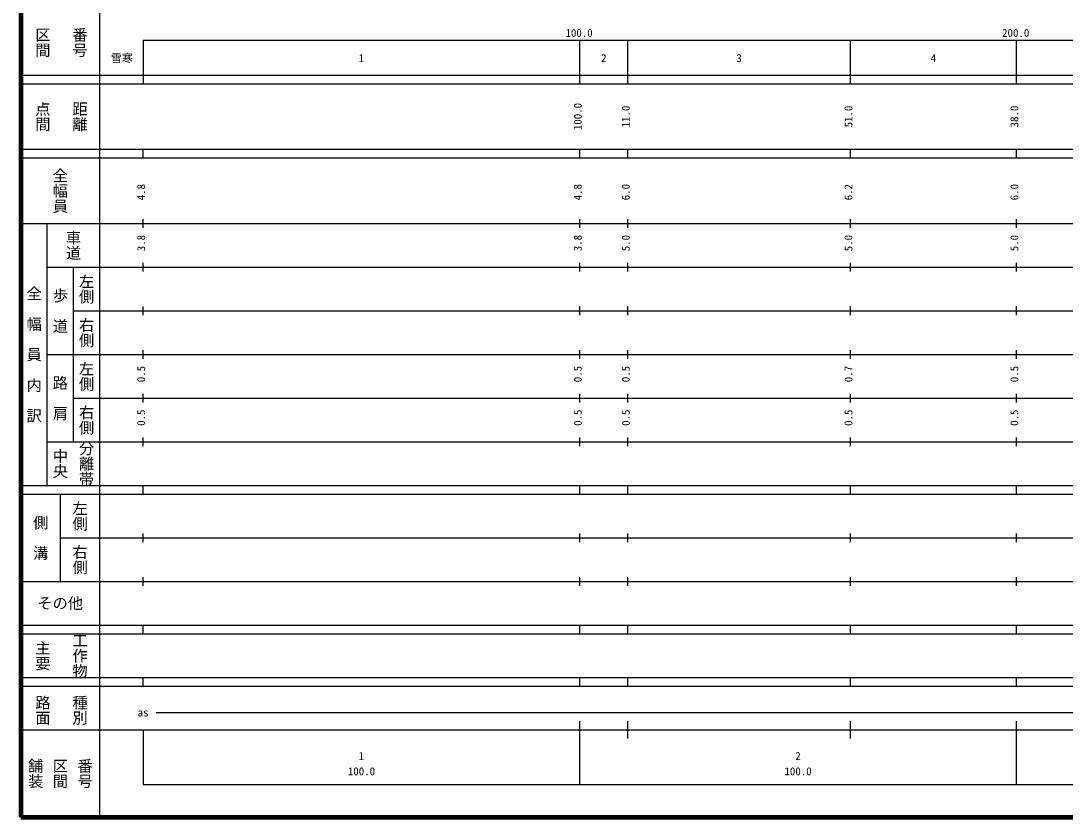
# Model space of a CAD drawing. Units: millimetres on the paper, enlarged 1000 times. Extents: x -59927063 to 680000, y 20000 to 2888253.
# Drawn here: x 40000 to 279165, y 20000 to 202409 of the extents above; entities that cross this region are included whole.
import ezdxf
from ezdxf.enums import TextEntityAlignment as Align

# ---------------------------------------------------------------- set-up
doc = ezdxf.new("R2010")
doc.units = ezdxf.units.MM
doc.header["$LTSCALE"] = 1000
doc.layers.add('M-TTL', color=2, linetype='Continuous', lineweight=140)
doc.layers.add('M-TTL-BAND', color=7, linetype='Continuous', lineweight=25)
doc.styles.add('@ＭＳ ゴシック', font='')
doc.styles.add('ＭＳ ゴシック', font='')
doc.styles.get('@ＭＳ ゴシック').set_extended_font_data('@MS Gothic')
doc.styles.get('ＭＳ ゴシック').set_extended_font_data('MS Gothic')

msp = doc.modelspace()

# ---------------------------------------------------------------- linework, layer by layer
at = {"layer": 'M-TTL'}
for p, q in [((40000, 380000), (40000, 20000)), ((40000, 20000), (680000, 20000))]:
    msp.add_line(p, q, dxfattribs=at)
at = {"layer": 'M-TTL-BAND'}
for p, q in [((58000, 370000), (58000, 20000)), ((68000, 198000), (579000, 198000)), ((68000, 198000), (68000, 188000)), ((168000, 188000), (168000, 198000)), ((179000, 188000), (179000, 198000)), ((230000, 188000), (230000, 198000)), ((268000, 188000), (268000, 198000)), ((40000, 190000), (579000, 190000)), ((40000, 188000), (579000, 188000)), ((40000, 173000), (579000, 173000)), ((68000, 171000), (68000, 173000)), ((168000, 171000), (168000, 173000)), ((179000, 171000), (179000, 173000)), ((230000, 171000), (230000, 173000)), ((268000, 171000), (268000, 173000)), ((40000, 171000), (579000, 171000)), ((40000, 156000), (579000, 156000)), ((46000, 96000), (46000, 156000)), ((68000, 155000), (68000, 157000)), ((168000, 155000), (168000, 157000)), ((179000, 155000), (179000, 157000)), ((230000, 155000), (230000, 157000)), ((268000, 155000), (268000, 157000)), ((46000, 146000), (579000, 146000)), ((52000, 146000), (52000, 106000)), ((68000, 145000), (68000, 147000)), ((168000, 145000), (168000, 147000)), ((179000, 145000), (179000, 147000)), ((230000, 145000), (230000, 147000)), ((268000, 145000), (268000, 147000)), ((68000, 135000), (68000, 137000)), ((168000, 135000), (168000, 137000)), ((179000, 135000), (179000, 137000)), ((230000, 135000), (230000, 137000)), ((268000, 135000), (268000, 137000)), ((52000, 136000), (579000, 136000)), ((68000, 125000), (68000, 127000)), ((168000, 125000), (168000, 127000)), ((179000, 125000), (179000, 127000)), ((230000, 125000), (230000, 127000)), ((268000, 125000), (268000, 127000)), ((46000, 126000), (579000, 126000)), ((52000, 116000), (579000, 116000)), ((68000, 115000), (68000, 117000)), ((168000, 115000), (168000, 117000)), ((179000, 115000), (179000, 117000)), ((230000, 115000), (230000, 117000)), ((268000, 115000), (268000, 117000)), ((46000, 106000), (579000, 106000)), ((68000, 105000), (68000, 107000)), ((168000, 105000), (168000, 107000)), ((179000, 105000), (179000, 107000)), ((230000, 105000), (230000, 107000)), ((268000, 105000), (268000, 107000)), ((40000, 96000), (579000, 96000)), ((68000, 94000), (68000, 96000)), ((168000, 94000), (168000, 96000)), ((179000, 94000), (179000, 96000)), ((230000, 94000), (230000, 96000)), ((268000, 94000), (268000, 96000)), ((40000, 94000), (579000, 94000)), ((49000, 94000), (49000, 74000)), ((49000, 84000), (579000, 84000)), ((68000, 83000), (68000, 85000)), ((168000, 83000), (168000, 85000)), ((179000, 83000), (179000, 85000)), ((230000, 83000), (230000, 85000)), ((268000, 83000), (268000, 85000)), ((68000, 73000), (68000, 75000)), ((168000, 73000), (168000, 75000)), ((179000, 73000), (179000, 75000)), ((230000, 73000), (230000, 75000)), ((268000, 73000), (268000, 75000)), ((40000, 74000), (579000, 74000)), ((40000, 64000), (579000, 64000)), ((68000, 62000), (68000, 64000)), ((168000, 62000), (168000, 64000)), ((179000, 62000), (179000, 64000)), ((230000, 62000), (230000, 64000)), ((268000, 62000), (268000, 64000)), ((40000, 62000), (579000, 62000)), ((40000, 52000), (579000, 52000)), ((68000, 50000), (68000, 52000)), ((168000, 50000), (168000, 52000)), ((179000, 50000), (179000, 52000)), ((230000, 50000), (230000, 52000)), ((268000, 50000), (268000, 52000)), ((40000, 50000), (579000, 50000)), ((71000, 44000), (565000, 44000)), ((168000, 27500), (168000, 42000)), ((179000, 38000), (179000, 42000)), ((230000, 38000), (230000, 42000)), ((268000, 27500), (268000, 42000)), ((40000, 40000), (579000, 40000)), ((68000, 40000), (68000, 27500)), ((68000, 27500), (579000, 27500))]:
    msp.add_line(p, q, dxfattribs=at)

# ---------------------------------------------------------------- texts
at = {"layer": 'M-TTL-BAND', "style": '@ＭＳ ゴシック'}
for s, p in [('区間', (45000, 197500)), ('番号', (53500, 197500)), ('点間', (45000, 180500)), ('距離', (53500, 180500)), ('全幅員', (49000, 163500)), ('車道', (52000, 151000)), ('左側', (55000, 141000)), ('全\u3000幅\u3000員\u3000内\u3000訳', (43000, 126000)), ('歩\u3000道', (49000, 136000)), ('右側', (55000, 131000)), ('左側', (55000, 121000)), ('路\u3000肩', (49000, 116000)), ('右側', (55000, 111000)), ('分離帯', (55000, 101000)), ('中央', (49000, 101000)), ('左側', (53500, 89000)), ('側\u3000溝', (44500, 84000)), ('右側', (53500, 79000)), ('主要', (45000, 57000)), ('工作物', (53500, 57000)), ('路面', (45000, 44500)), ('種別', (53500, 44500)), ('舗装', (43333, 30000)), ('区間', (49000, 30000)), ('番号', (54667, 30000))]:
    msp.add_text(s, height=2566, rotation=270, dxfattribs=at).set_placement(p, align=Align.MIDDLE_CENTER)
at = {"layer": 'M-TTL-BAND', "style": 'ＭＳ ゴシック'}
for s, p in [('100.0', (167844, 198195)), ('200.0', (267844, 198195)), ('雪寒', (63128, 192405)), ('1', (118000, 192405)), ('2', (173500, 192405)), ('3', (204500, 192405)), ('4', (249000, 192405)), ('as', (68000, 42500)), ('1', (118000, 32523)), ('2', (218000, 32523)), ('100.0', (118000, 29033)), ('100.0', (218000, 29033))]:
    msp.add_text(s, height=1833, dxfattribs=at).set_placement(p, align=Align.BOTTOM_CENTER)
for s, p in [('100.0', (169000, 180500)), ('11.0', (180000, 180500)), ('51.0', (231000, 180500)), ('38.0', (269000, 180500)), ('4.8', (69000, 163174)), ('4.8', (169000, 163174)), ('6.0', (180000, 163174)), ('6.2', (231000, 163174)), ('6.0', (269000, 163174)), ('3.8', (69000, 151500)), ('3.8', (169000, 151500)), ('5.0', (180000, 151500)), ('5.0', (231000, 151500)), ('5.0', (269000, 151500)), ('0.5', (69000, 121500)), ('0.5', (169000, 121500)), ('0.5', (180000, 121500)), ('0.7', (231000, 121500)), ('0.5', (269000, 121500)), ('0.5', (69000, 111500)), ('0.5', (169000, 111500)), ('0.5', (180000, 111500)), ('0.5', (231000, 111500)), ('0.5', (269000, 111500))]:
    msp.add_text(s, height=1833, rotation=90, dxfattribs=at).set_placement(p, align=Align.BOTTOM_CENTER)
msp.add_text('その他', height=2566, dxfattribs=at).set_placement((49000, 69000), align=Align.MIDDLE_CENTER)

doc.saveas('drawing.dxf')
